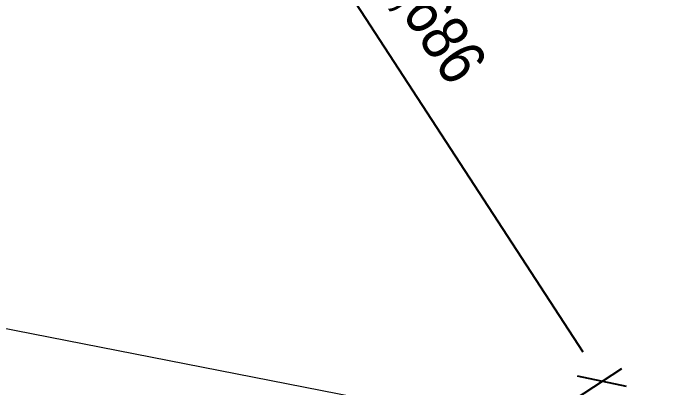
# Model space of a CAD drawing. Header units: millimetres. Extents: x 1954135 to 2038297, y 1349223 to 1397094.
# Drawn here: x 2006325 to 2007729, y 1379204 to 1380000 of the extents above; entities that cross this region are included whole.
import ezdxf

# ---------------------------------------------------------------- set-up
doc = ezdxf.new("R2010")
doc.units = ezdxf.units.MM
doc.header["$MEASUREMENT"] = 0
doc.layers.get('Defpoints').update_dxf_attribs({"lineweight": 0})
doc.layers.add('01_Grundriss (Construction)', color=7, linetype='Continuous', lineweight=0)
doc.layers.add('10_Einrichtung', color=7, linetype='Continuous', lineweight=0)
doc.styles.add('Rossmann', font='ARIALN.TTF', dxfattribs={"height": 100})
doc.styles.add('Style-Arial Narrow', font='ARIALN.TTF')
doc.dimstyles.new('Rossmann', dxfattribs={"dimtxt": 100, "dimasz": 75, "dimexe": 50, "dimexo": 0.0625, "dimgap": 50, "dimtad": 1, "dimdec": 3, "dimlfac": 0.001, "dimzin": 3, "dimtxsty": 'Rossmann', "dimcen": 0, "dimadec": 3, "dimazin": 0, "dimtfac": 1, "dimtdec": 0, "dimtofl": 0, "dimtmove": 0, "dimatfit": 1, "dimfxl": 200, "dimfxlon": 1, "dimfrac": 2, "dimtolj": 1, "dimtzin": 3, "dimarcsym": 0})

# ---------------------------------------------------------------- blocks, each defined once
blk = doc.blocks.new('_Oblique-1')
at = {"color": 0, "linetype": 'ByBlock', "lineweight": -2}
blk.add_line((0.5, 0.5), (-0.5, -0.5), dxfattribs=at)
blk = doc.blocks.new('*D1594')
at = {"layer": '10_Einrichtung', "color": 0, "linetype": 'ByBlock', "lineweight": -2, "transparency": 16777216}
for p, q in [((2006521.6, 1380542), (2006699.1, 1380657.5)), ((2007441.2, 1379129.1), (2007618.7, 1379244.6))]:
    blk.add_line(p, q, dxfattribs=at)
at = {"layer": '10_Einrichtung', "color": 0, "linetype": 'Continuous', "lineweight": -2, "transparency": 16777216}
blk.add_line((2006698.1, 1380567.4), (2007535.9, 1379280.2), dxfattribs=at)
at = {"layer": 'Defpoints', "color": 0, "linetype": 'Continuous', "lineweight": 0, "transparency": 16777216}
for p in [(2006521.6, 1380542), (2007576.8, 1379217.3), (2007441.2, 1379129.1)]:
    blk.add_point(p, dxfattribs=at)
at = {"layer": '10_Einrichtung', "color": 0, "linetype": 'Continuous', "lineweight": -2, "transparency": 16777216, "xscale": 75, "yscale": 75, "zscale": 75}
for p, rotation in [((2006657.2, 1380630.2), 123.0576995530188), ((2007576.8, 1379217.3), 303.0576995530188)]:
    blk.add_blockref('_Oblique-1', p, dxfattribs=dict(at, rotation=rotation))
at = {"layer": '10_Einrichtung', "color": 0, "linetype": 'Continuous', "lineweight": 0, "transparency": 16777216, "insert": (2007209.3, 1379983.8), "char_height": 100, "attachment_point": 5, "rotation": 303.0577, "style": 'Style-Arial Narrow'}
blk.add_mtext('\\A1;1,686', dxfattribs=at)

msp = doc.modelspace()

# ---------------------------------------------------------------- linework, layer by layer
at = {"layer": '01_Grundriss (Construction)', "color": 253, "linetype": 'Continuous', "lineweight": 0}
msp.add_line((1999730.6448, 1380615.8967), (2011513.2256, 1378312.6704), dxfattribs=at)

# ---------------------------------------------------------------- dimensions: what is measured, and where the dimension line sits
at = {"layer": '10_Einrichtung', "linetype": 'Continuous', "lineweight": 0}
dim = msp.add_linear_dim(base=(2007576.7682, 1379217.3195), p1=(2006521.5797, 1380541.967), p2=(2007441.1574, 1379129.0585), angle=303.0576996, dimstyle='Rossmann', override={"dimtxsty": 'Style-Arial Narrow', "dimblk": '_Oblique-1', "dimtdec": 3, "dimfrac": 0}, dxfattribs=at)
dim.commit()
dim.dimension.update_dxf_attribs({"geometry": '*D1594', "text_midpoint": (2007209.2528, 1379983.829)})

doc.saveas('drawing.dxf')
